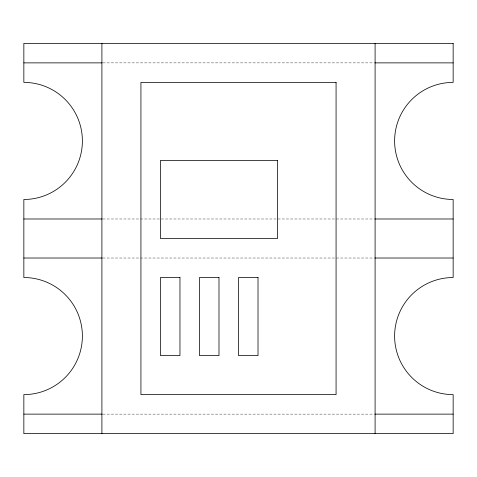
<?xml version="1.0" encoding="UTF-8"?>
<svg xmlns="http://www.w3.org/2000/svg" width="477" height="477" viewBox="0 0 477 477"><rect width="100%" height="100%" fill="white"/><g stroke="black" fill="none" stroke-linecap="round" stroke-linejoin="round"><path stroke-width="0.36" stroke-dasharray="2.38 1.79" d="M102.853 62.875L374.147 62.875M102.853 218.985L374.147 218.985M102.853 258.015L374.147 258.015M102.853 414.125L374.147 414.125"/><path stroke-width="0.72" d="M23.85 62.875L102.108 62.875M374.892 62.875L453.15 62.875M23.85 218.985L102.108 218.985M374.892 218.985L453.15 218.985M23.85 258.015L102.108 258.015M374.892 258.015L453.15 258.015M23.85 414.125L102.108 414.125M374.892 414.125L453.15 414.125M375.095 43.365L375.095 433.635M101.905 43.365L101.905 433.635M453.15 43.365L23.85 43.365L23.85 82.39A58.54 58.54 0 0 1 82.39 140.93A58.54 58.54 0 0 1 23.85 199.475L23.85 277.525A58.54 58.54 0 0 1 82.39 336.07A58.54 58.54 0 0 1 23.85 394.61L23.85 433.635L453.15 433.635L453.15 394.61A58.54 58.54 0 0 1 394.61 336.07A58.54 58.54 0 0 1 453.15 277.525L453.15 199.475A58.54 58.54 0 0 1 394.61 140.93A58.54 58.54 0 0 1 453.15 82.39L453.15 43.365M336.07 82.39L140.93 82.39L140.93 394.61L336.07 394.61L336.07 82.39M277.525 160.445L160.445 160.445L160.445 238.5L277.525 238.5L277.525 160.445M179.96 277.525L160.445 277.525L160.445 355.58L179.96 355.58L179.96 277.525M218.985 277.525L199.475 277.525L199.475 355.58L218.985 355.58L218.985 277.525M258.015 277.525L238.5 277.525L238.5 355.58L258.015 355.58L258.015 277.525"/></g></svg>
